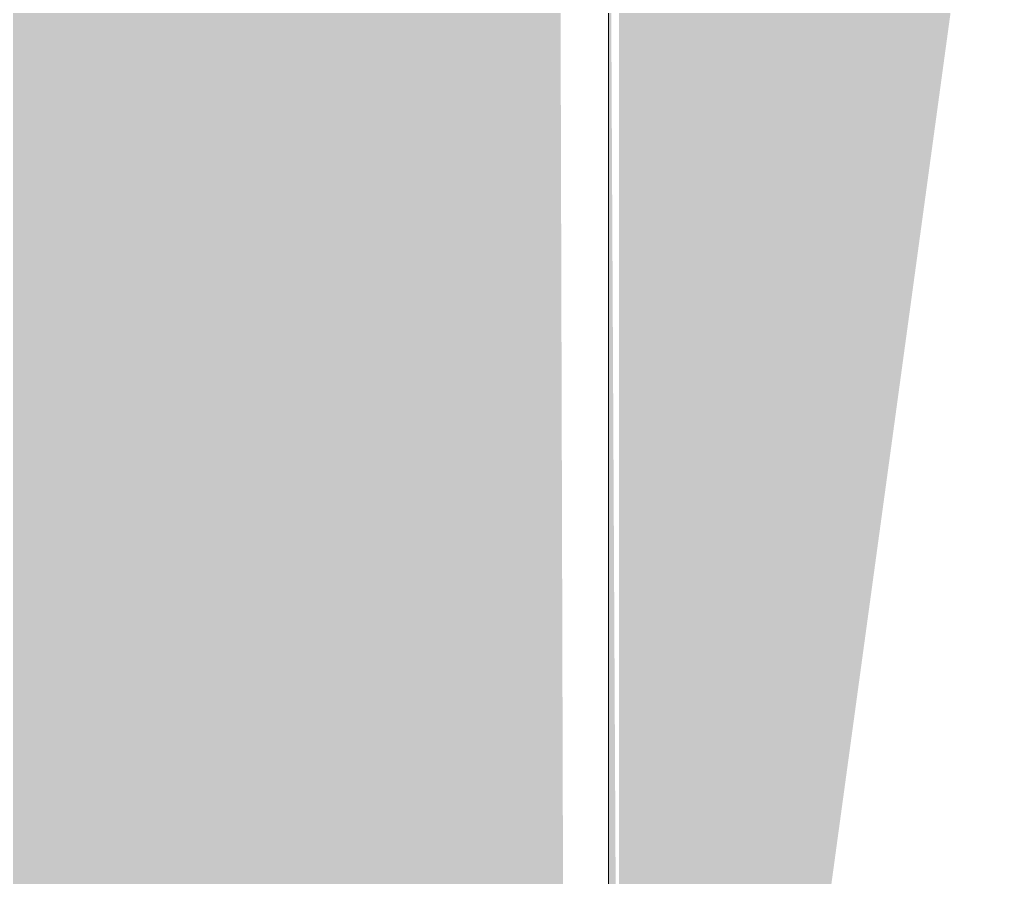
# Model space of a CAD drawing. Header units: metres. Extents: x -5 to 264, y -2 to 18.
# Drawn here: x -0.480367 to -0.4767, y 13.633362 to 13.636517 of the extents above; entities that cross this region are included whole.
import ezdxf

# ---------------------------------------------------------------- set-up
doc = ezdxf.new("R2010")
doc.units = ezdxf.units.M
doc.layers.add('S-BEAM', color=7, linetype='Continuous', lineweight=5)
doc.layers.add('S-BEAM-1', color=7, linetype='Continuous', lineweight=5, true_color=0xe9e9e9)

# ---------------------------------------------------------------- blocks, each defined once
blk = doc.blocks.new('MK_JOIST_R01 - MK_JOIST_36_-4788215-CORTE A_A')
at = {"layer": 'S-BEAM-1'}
for points in [[(-0.5056372, 13.5737046), (-0.4782, 13.5737046), (-0.4783861, 13.6397788), (-0.4976574, 13.6586539), (-0.5056372, 13.6576304), (-0.5091761, 13.6533631), (-0.5211703, 13.6384485), (-0.5211703, 13.5737046), (-0.5081541, 13.5737046)], [(-0.4782, 13.6309793), (-0.4781624, 13.6309793), (-0.4782, 13.6384485)], [(-0.4781624, 13.6276171), (-0.4767, 13.6383066), (-0.4781619, 13.6384485)]]:
    blk.add_hatch(color=256, dxfattribs=at).paths.add_polyline_path(points)
at = {"layer": 'S-BEAM'}
for p, q in [((-0.4782, 13.6395647), (-0.4782, 13.6272833)), ((-0.4782, 13.6272833), (-0.4782, 13.6395647))]:
    blk.add_line(p, q, dxfattribs=at)

msp = doc.modelspace()

# ---------------------------------------------------------------- block references
at = {"layer": 'S-BEAM'}
msp.add_blockref('MK_JOIST_R01 - MK_JOIST_36_-4788215-CORTE A_A', (0, 0), dxfattribs=at)

doc.saveas('drawing.dxf')
